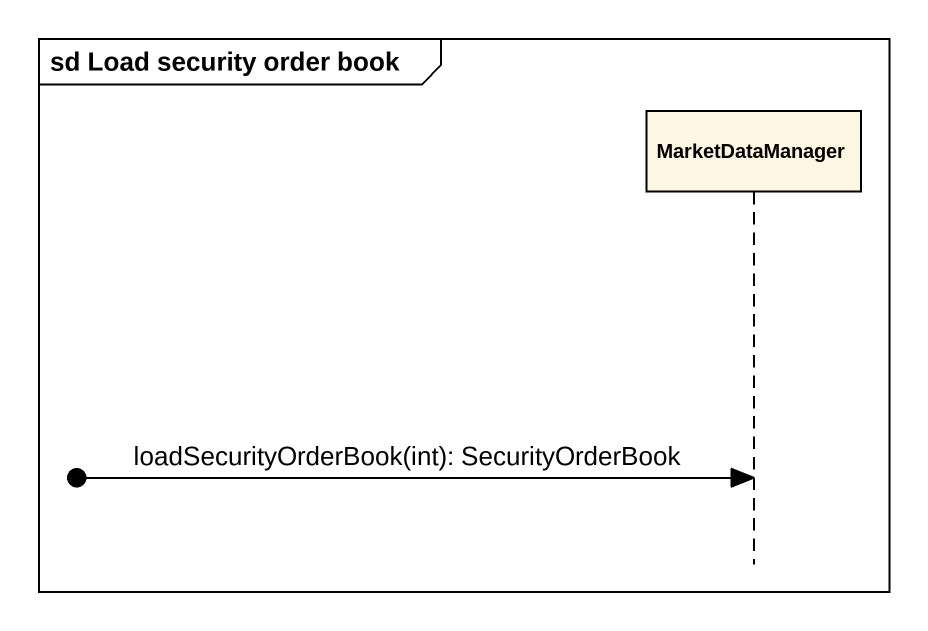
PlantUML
@startuml
mainframe sd Load security order book
hide footbox
participant MarketDataManager

[o-> MarketDataManager : loadSecurityOrderBook(int): SecurityOrderBook
@enduml
